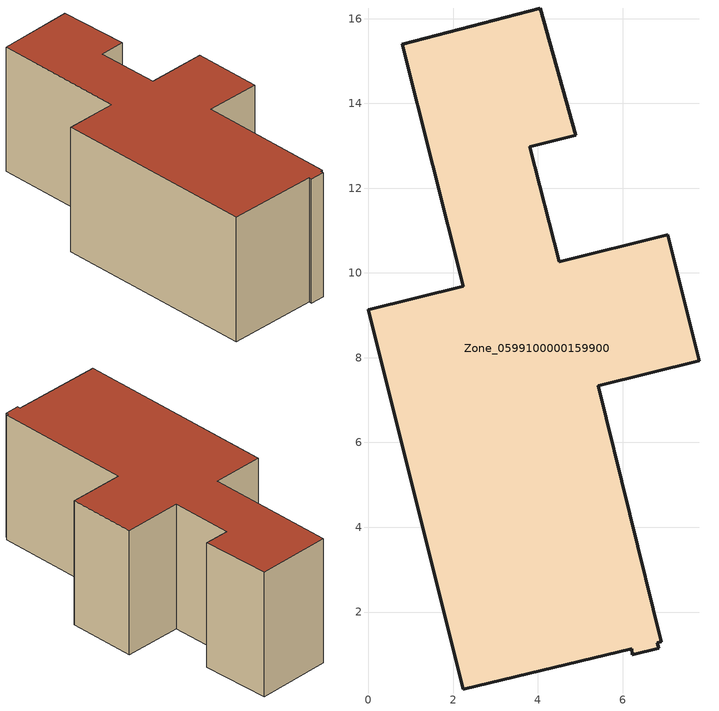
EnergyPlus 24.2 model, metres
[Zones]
Zone_0599100000159900
 floor ground (C_G): 0,9.13 2.24,9.69 0.8,15.39 4.06,16.25 4.9,13.25 3.81,12.98 4.5,10.26 7.07,10.9 7.81,7.93 5.42,7.34 6.92,1.3 6.82,1.28 6.86,1.15 6.23,0.99 6.21,1.13 2.24,0.18 z0
 wall outside (C_F): 5.42,7.34 7.81,7.93 7.07,10.9 4.5,10.26 3.81,12.98 4.9,13.25 4.06,16.25 0.8,15.39 2.24,9.69 0,9.13 2.24,0.18 6.21,1.13 6.23,0.99 6.86,1.15 6.82,1.28 6.92,1.3 5.42,7.34 z0:5.91
 roof outside (C_R): 6.86,1.15 6.82,1.28 6.92,1.3 5.42,7.34 7.81,7.93 7.07,10.9 4.5,10.26 3.81,12.98 4.9,13.25 4.06,16.25 0.8,15.39 2.24,9.69 0,9.13 2.24,0.18 6.21,1.13 6.23,0.99 z5.91
[BUILDING]
Pand.0599100000159900: North Axis=0; Terrain=City; Loads Convergence Tolerance Value=0.04; Temperature Convergence Tolerance Value=0.4; Solar Distribution=FullExterior; Maximum Number of Warmup Days=25; Minimum Number of Warmup Days=1
[Site:Location]
Rotterdam.The.Hague.AP_ZH_NLD Design_Conditions: Latitude=51.96; Longitude=4.45; Time Zone=1; Elevation=-4.5
[SITE:GROUNDTEMPERATURE:BUILDINGSURFACE]
18, 18, 18, 18, 18, 18, 18, 18, 18, 18, 18, 18
[MATERIAL] Thermal Absorptance=0.9; Solar Absorptance=0.7; Visible Absorptance=0.7
Name | Roughness | Thickness | Conductivity | Density | Specific Heat
G.TI.1965-1974 | MediumSmooth | 0.15 | 0.882353 | 540 | 1210
F.TI.1965-1974 | Rough | 0.3 | 0.697674 | 1920 | 840
R.TI.1965-1974 | MediumRough | 0.2 | 0.232558 | 1500 | 1000
[CONSTRUCTION]
C_G: G.TI.1965-1974
C_F: F.TI.1965-1974
C_R: R.TI.1965-1974
[ZONE]
Zone_0599100000159900: Type=1; Multiplier=1; Ceiling Height=Autocalculate; Volume=Autocalculate; Floor Area=autocalculate; Part of Total Floor Area=Yes
[ZONEINFILTRATION:DESIGNFLOWRATE]
Infil_Zone_0599100000159900: Zone or ZoneList or Space or SpaceList=Zone_0599100000159900; Schedule=AlwaysOn; Design Flow Rate Calculation Method=Flow/Area; Flow Rate per Floor Area=0.003; Constant Term Coefficient=1; Temperature Term Coefficient=0; Velocity Term Coefficient=0; Velocity Squared Term Coefficient=0
[HVACTEMPLATE:ZONE:IDEALLOADSAIRSYSTEM]
Zone_0599100000159900: Maximum Heating Supply Air Temperature=50; Minimum Cooling Supply Air Temperature=13; Maximum Heating Supply Air Humidity Ratio=0.0156; Minimum Cooling Supply Air Humidity Ratio=0.0077; Heating Limit=NoLimit; Cooling Limit=NoLimit; Dehumidification Control Type=ConstantSensibleHeatRatio; Cooling Sensible Heat Ratio=0.7; Dehumidification Setpoint=60; Humidification Control Type=None; Humidification Setpoint=30; Outdoor Air Method=None; Outdoor Air Flow Rate per Person=0.00944; Outdoor Air Flow Rate per Zone Floor Area=0; Outdoor Air Flow Rate per Zone=0; Demand Controlled Ventilation Type=None; Outdoor Air Economizer Type=NoEconomizer; Heat Recovery Type=None; Sensible Heat Recovery Effectiveness=0.7; Latent Heat Recovery Effectiveness=0.65
[ZONECONTROL:THERMOSTAT]
ThermostatControl_Zone_0599100000159900: Zone or ZoneList=Zone_0599100000159900; Control Type Schedule=DualSetpointControlType; Control 1=Thermostat_Zone_0599100000159900; Temperature Difference Between Cutout And Setpoint=0
[THERMOSTATSETPOINT:DUALSETPOINT]
Thermostat_Zone_0599100000159900: Heating Setpoint Temperature Schedule=HeatingSetpoint_Zone_0599100000159900; Cooling Setpoint Temperature Schedule=CoolingSetpoint_Zone_0599100000159900
[SCHEDULE:COMPACT]
HeatingSetpoint_Zone_0599100000159900: Through: 12/31, For: AllDays, Until: 24:00, 21
CoolingSetpoint_Zone_0599100000159900: Through: 12/31, For: AllDays, Until: 24:00, 24
DualSetpointControlType: Through: 12/31, For: AllDays, Until: 24:00, 4
AlwaysOn: Through: 12/31, For: AllDays, Until: 24:00, 1
